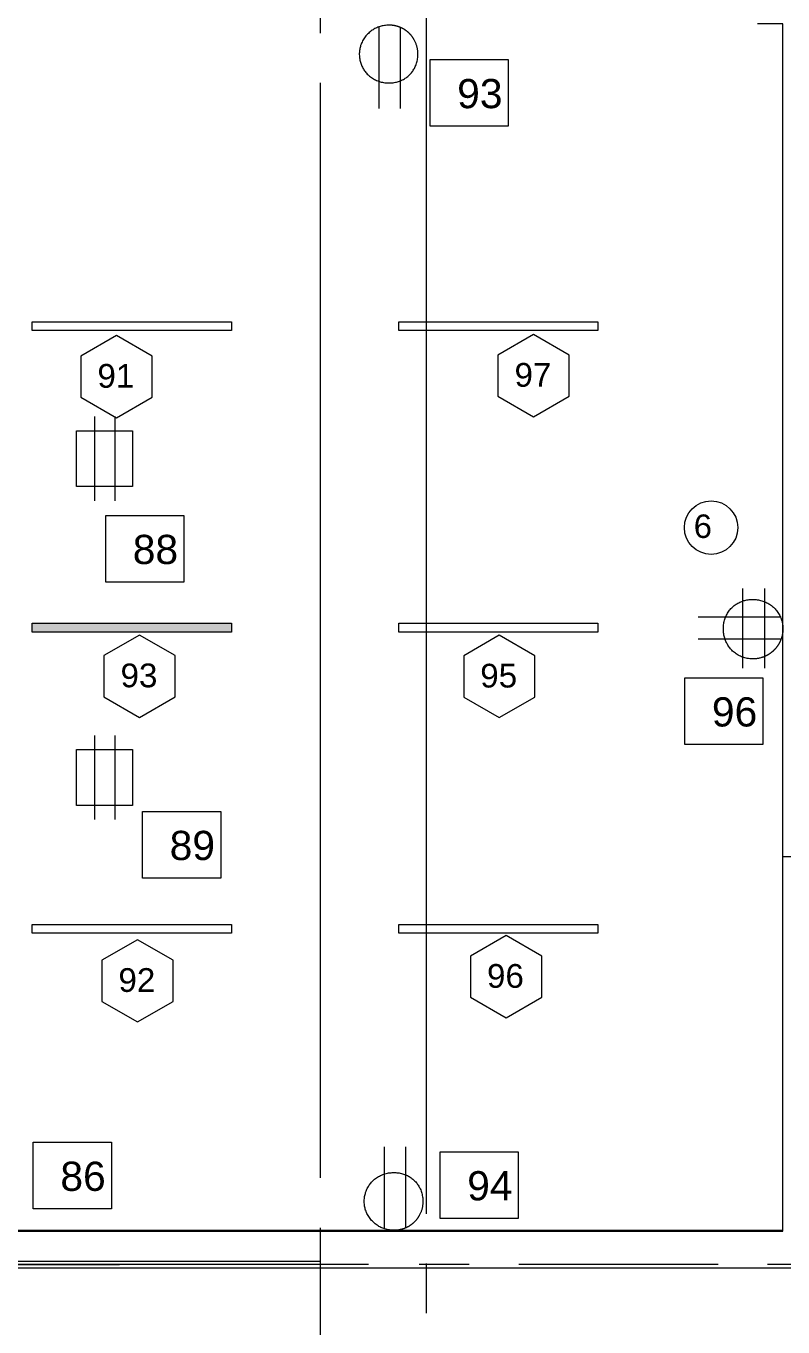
# Model space of a CAD drawing. Header units: inches. Extents: x 0.9 to 36.3, y 0.7 to 23.3.
# Drawn here: x 27.818 to 29.719, y 5.952 to 9.218 of the extents above; entities that cross this region are included whole.
import ezdxf

# ---------------------------------------------------------------- set-up
doc = ezdxf.new("R2010")
doc.units = ezdxf.units.IN
for name, color, linetype, lineweight, true_color in [('Lights', 7, 'Continuous', 15, 0xff0a0a), ('Numbering Baseboard Heater', 7, 'Continuous', 0, 0x581317), ('Numbering Lights', 1, 'Continuous', 15, 0xff0000), ('PDF_Geometry', 7, 'Continuous', 9, 0x777777)]:
    doc.layers.add(name, color=color, linetype=linetype, lineweight=lineweight, true_color=true_color)
doc.layers.add('Numbering receptecles', color=170, linetype='Continuous', lineweight=15)
doc.layers.add('Receptacles', color=170, linetype='Continuous', lineweight=15)
doc.styles.get("Standard").update_dxf_attribs({"font": 'arial.ttf'})

msp = doc.modelspace()

# ---------------------------------------------------------------- hatches: boundary and pattern name
at = {"layer": 'Lights', "linetype": 'ByBlock', "ltscale": 0.001, "transparency": 33554559}
h = msp.add_hatch(color=256, dxfattribs=at)
h.paths.add_polyline_path([(24.124, 7.7186), (24.124, 7.6966), (24.624, 7.6966), (24.624, 7.7186)])
h.paths.add_polyline_path([(26.474, 7.6966), (26.474, 7.7186), (25.974, 7.7186), (25.974, 7.6966)])
h.paths.add_polyline_path([(28.334, 7.6966), (28.334, 7.7186), (27.834, 7.7186), (27.834, 7.6966)])

# ---------------------------------------------------------------- linework, layer by layer
at = {"layer": 'Lights', "linetype": 'ByBlock'}
for points in [[(27.834, 8.4531), (27.834, 8.4751), (28.334, 8.4751), (28.334, 8.4531)], [(28.754, 8.4531), (28.754, 8.4751), (29.254, 8.4751), (29.254, 8.4531)], [(27.834, 7.6966), (27.834, 7.7186), (28.334, 7.7186), (28.334, 7.6966)], [(28.754, 7.6966), (28.754, 7.7186), (29.254, 7.7186), (29.254, 7.6966)], [(27.834, 6.9405), (27.834, 6.9625), (28.334, 6.9625), (28.334, 6.9405)], [(28.754, 6.9405), (28.754, 6.9625), (29.254, 6.9625), (29.254, 6.9405)]]:
    msp.add_lwpolyline(points, close=True, dxfattribs=at)
at = {"layer": 'Numbering Baseboard Heater', "linetype": 'ByBlock', "ltscale": 0.001}
msp.add_circle((29.5383, 7.9586), 0.0671, dxfattribs=at)
at = {"layer": 'Numbering Lights', "linetype": 'ByBlock', "ltscale": 0.001}
for points in [[(28.0455, 8.4408), (27.9561, 8.3891), (27.9561, 8.2859), (28.0455, 8.2343), (28.1349, 8.2859), (28.1349, 8.3891)], [(29.0927, 8.4432), (29.0032, 8.3916), (29.0032, 8.2884), (29.0927, 8.2367), (29.1821, 8.2884), (29.1821, 8.3916)], [(28.1035, 7.6889), (28.0141, 7.6373), (28.0141, 7.534), (28.1035, 7.4824), (28.1929, 7.534), (28.1929, 7.6373)], [(29.0066, 7.6883), (28.9172, 7.6367), (28.9172, 7.5334), (29.0066, 7.4818), (29.096, 7.5334), (29.096, 7.6367)], [(28.0982, 6.9244), (28.0088, 6.8728), (28.0088, 6.7696), (28.0982, 6.7179), (28.1876, 6.7696), (28.1876, 6.8728)], [(29.0236, 6.9347), (28.9342, 6.8831), (28.9342, 6.7799), (29.0236, 6.7283), (29.113, 6.7799), (29.113, 6.8831)]]:
    msp.add_lwpolyline(points, close=True, dxfattribs=at)
at = {"layer": 'Numbering receptecles', "linetype": 'ByBlock', "ltscale": 0.001}
for points in [[(28.833, 9.1334), (29.029, 9.1334), (29.029, 8.9661), (28.833, 8.9661)], [(28.0185, 7.9892), (28.2145, 7.9892), (28.2145, 7.8219), (28.0185, 7.8219)], [(29.4724, 7.5815), (29.6684, 7.5815), (29.6684, 7.4143), (29.4724, 7.4143)], [(28.1111, 7.2463), (28.3071, 7.2463), (28.3071, 7.0791), (28.1111, 7.0791)], [(27.8367, 6.4161), (28.0327, 6.4161), (28.0327, 6.2488), (27.8367, 6.2488)], [(28.8581, 6.3922), (29.0541, 6.3922), (29.0541, 6.225), (28.8581, 6.225)]]:
    msp.add_lwpolyline(points, close=True, dxfattribs=at)
at = {"layer": 'PDF_Geometry', "linetype": 'ByBlock'}
for points in [[(28.5577, 9.1998), (28.5577, 9.6998)], [(28.8237, 8.8601), (28.8237, 9.3601)], [(29.7184, 9.1312), (29.7184, 9.2228), (29.6551, 9.2228)], [(29.7184, 7.1329), (29.7184, 9.1312)], [(28.5577, 8.9498), (28.5577, 9.0748)], [(28.5577, 6.3265), (28.5577, 8.9498)], [(28.8237, 6.2367), (28.8237, 8.8601)], [(24.7419, 6.193), (29.7184, 6.193), (29.7184, 7.1329)], [(29.7191, 7.1331), (29.8324, 7.1331), (29.8324, 6.1931), (29.8324, 6.0998), (24.7426, 6.0998)], [(28.5577, 6.1164), (24.7207, 6.1164), (24.7207, 6.1348), (24.7157, 6.1348), (24.7157, 6.1564), (24.7207, 6.1564), (24.7207, 6.1864), (24.7423, 6.1864)], [(29.7184, 6.1947), (24.7419, 6.1947)], [(29.7184, 6.193), (24.7419, 6.193)], [(28.5577, 5.7032), (28.5577, 6.2015)], [(29.7184, 6.193), (29.7184, 6.193)], [(24.7423, 6.1097), (28.6786, 6.1097)], [(24.7423, 6.1096), (28.0533, 6.1096)], [(28.8058, 6.1102), (28.9308, 6.1102)], [(28.8237, 5.9867), (28.8237, 6.1117)], [(29.0559, 6.1102), (29.556, 6.1102)], [(29.6797, 6.11), (29.8047, 6.11)]]:
    msp.add_lwpolyline(points, dxfattribs=at)
msp.add_lwpolyline([(24.7419, 6.193), (29.7184, 6.193)], close=True, dxfattribs=at)
at = {"layer": 'Receptacles', "linetype": 'ByBlock'}
for points in [[(28.7048, 9.0104), (28.7048, 9.2155)], [(28.7587, 9.0104), (28.7587, 9.2138)], [(27.9909, 8.0262), (27.9909, 8.2373)], [(28.0422, 8.0262), (28.0422, 8.2373)], [(29.6175, 7.8059), (29.6175, 7.6059)], [(29.6722, 7.8059), (29.6722, 7.6059)], [(29.506, 7.7343), (29.7143, 7.7343)], [(29.506, 7.6796), (29.7143, 7.6796)], [(27.9909, 7.2261), (27.9909, 7.4372)], [(28.0422, 7.2261), (28.0422, 7.4372)], [(28.7173, 6.4043), (28.7173, 6.1991)], [(28.7712, 6.4043), (28.7712, 6.2009)]]:
    msp.add_lwpolyline(points, dxfattribs=at)
for points in [[(28.0856, 8.2017), (28.0856, 8.0617), (27.9455, 8.0617), (27.9455, 8.2017)], [(28.0856, 7.4017), (28.0856, 7.2616), (27.9455, 7.2616), (27.9455, 7.4017)]]:
    msp.add_lwpolyline(points, close=True, dxfattribs=at)
for points, weights, knots in [([(28.7297, 9.2197), (28.7492, 9.2198), (28.7673, 9.2124), (28.7811, 9.1986), (28.7949, 9.1848), (28.8023, 9.1667), (28.8022, 9.1472), (28.8022, 9.1057), (28.7711, 9.0746), (28.7297, 9.0746), (28.6882, 9.0746), (28.6551, 9.1057), (28.6551, 9.1472), (28.6551, 9.1865), (28.6882, 9.2197), (28.7297, 9.2197)], [1, 0.948448710105, 0.948448710105, 1, 0.948448710105, 0.948448710105, 1, 1, 1, 1, 1, 1, 1, 1, 1, 1], [0, 0, 0, 0, 0.79168, 0.79168, 0.79168, 1.583359, 1.583359, 1.583359, 2.583359, 2.583359, 2.583359, 3.583359, 3.583359, 3.583359, 4.583359, 4.583359, 4.583359, 4.583359]), ([(29.6427, 7.7785), (29.6007, 7.7785), (29.5691, 7.7469), (29.5691, 7.7048), (29.5691, 7.6628), (29.6007, 7.6291), (29.6427, 7.6291), (29.6631, 7.629), (29.682, 7.6368), (29.6964, 7.6512), (29.7108, 7.6656), (29.7186, 7.6845), (29.7185, 7.7048), (29.7185, 7.7469), (29.6848, 7.7785), (29.6427, 7.7785)], [1, 1, 1, 1, 1, 1, 1, 0.948717948717, 0.948717948717, 1, 0.948717948717, 0.948717948717, 1, 1, 1, 1], [0, 0, 0, 0, 1, 1, 1, 2, 2, 2, 2.789582, 2.789582, 2.789582, 3.579164, 3.579164, 3.579164, 4.579164, 4.579164, 4.579164, 4.579164]), ([(28.7421, 6.195), (28.7617, 6.1948), (28.7797, 6.2023), (28.7936, 6.2161), (28.8074, 6.2299), (28.8148, 6.248), (28.8147, 6.2675), (28.8147, 6.309), (28.7836, 6.34), (28.7421, 6.34), (28.7007, 6.34), (28.6675, 6.309), (28.6675, 6.2675), (28.6675, 6.2281), (28.7007, 6.195), (28.7421, 6.195)], [1, 0.948448710105, 0.948448710105, 1, 0.948448710105, 0.948448710105, 1, 1, 1, 1, 1, 1, 1, 1, 1, 1], [0, 0, 0, 0, 0.79168, 0.79168, 0.79168, 1.583359, 1.583359, 1.583359, 2.583359, 2.583359, 2.583359, 3.583359, 3.583359, 3.583359, 4.583359, 4.583359, 4.583359, 4.583359])]:
    msp.add_rational_spline(points, weights, degree=3, knots=knots, dxfattribs=at)

# ---------------------------------------------------------------- texts
at = {"layer": 'Numbering Baseboard Heater', "linetype": 'ByBlock', "ltscale": 0.001}
msp.add_text('6', height=0.0589, dxfattribs=at).set_placement((29.4947, 7.9327))
at = {"layer": 'Numbering Lights', "linetype": 'ByBlock', "ltscale": 0.001}
for s, p in [('91', (27.9977, 8.3097)), ('97', (29.0448, 8.3122)), ('93', (28.0557, 7.5579)), ('95', (28.9588, 7.5573)), ('96', (28.9757, 6.8037)), ('92', (28.0504, 6.7934))]:
    msp.add_text(s, height=0.05956, dxfattribs=at).set_placement(p)
at = {"layer": 'Numbering receptecles', "linetype": 'ByBlock', "ltscale": 0.001}
for s, p in [('93', (28.9008, 9.0113)), ('88', (28.0863, 7.8672)), ('96', (29.5403, 7.4595)), ('89', (28.179, 7.1243)), ('86', (27.9046, 6.294)), ('94', (28.926, 6.2702))]:
    msp.add_text(s, height=0.0733, dxfattribs=at).set_placement(p)

doc.saveas('drawing.dxf')
